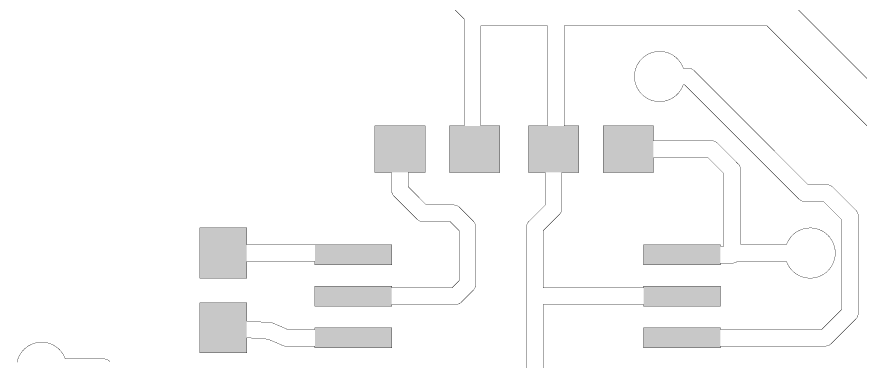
# Model space of a CAD drawing. Extents: x 0 to 3.15, y 0 to 4.33.
# Drawn here: x 0.627 to 1.642, y 2.389 to 2.803 of the extents above; entities that cross this region are included whole.
import ezdxf

# ---------------------------------------------------------------- set-up
doc = ezdxf.new("R2010")
doc.units = 0
doc.layers.add('Edge_Top', color=16, linetype='CONTINUOUS')
doc.layers.add('Top_Paste', color=4, linetype='CONTINUOUS')

msp = doc.modelspace()

# ---------------------------------------------------------------- linework, layer by layer
at = {"layer": 'Edge_Top', "linetype": 'CONTINUOUS', "const_width": 0.0004}
for points in [[(1.2401, 2.1041), (1.2401, 2.4673), (1.2401, 2.4675), (1.2401, 2.4678), (1.2401, 2.5505), (1.2401, 2.5513), (1.2402, 2.5521), (1.2404, 2.5529), (1.2406, 2.5536), (1.2409, 2.5543), (1.2413, 2.555), (1.2417, 2.5557), (1.2421, 2.5564), (1.2426, 2.557), (1.2432, 2.5575), (1.2434, 2.5577), (1.2626, 2.5769), (1.2626, 2.5775), (1.2626, 2.6158), (1.2621, 2.6158), (1.2424, 2.6158), (1.2424, 2.6722), (1.2651, 2.6722), (1.2651, 2.6723), (1.2651, 2.7926), (1.2634, 2.7926), (1.1851, 2.7926), (1.1851, 2.7925), (1.1851, 2.6722), (1.1865, 2.6722), (1.2078, 2.6722), (1.2078, 2.6158), (1.1474, 2.6158), (1.1474, 2.6722), (1.1651, 2.6722), (1.1651, 2.6727), (1.1651, 2.8005), (1.1645, 2.8011), (0.8822, 3.0834)], [(1.5525, 2.8265), (1.9211, 2.4579)], [(1.8857, 2.4362), (1.5293, 2.7926), (1.529, 2.7926), (1.2851, 2.7926), (1.2852, 2.7923), (1.2852, 2.6722), (1.286, 2.6722), (1.3028, 2.6722), (1.3028, 2.6158), (1.2826, 2.6158), (1.2826, 2.6151), (1.2826, 2.5725), (1.2826, 2.5717), (1.2825, 2.5709), (1.2823, 2.5702), (1.2821, 2.5694), (1.2818, 2.5687), (1.2814, 2.568), (1.281, 2.5673), (1.2806, 2.5666), (1.2801, 2.566), (1.2795, 2.5655), (1.2793, 2.5653), (1.2601, 2.5461), (1.2602, 2.5455), (1.2602, 2.4771), (1.2611, 2.4771), (1.3807, 2.4771), (1.3807, 2.479), (1.4736, 2.479), (1.4736, 2.455), (1.3807, 2.455), (1.3807, 2.457), (1.2601, 2.457), (1.2602, 2.4555), (1.2602, 2.1034)], [(1.381, 2.429), (1.4736, 2.429), (1.4736, 2.4271), (1.5954, 2.4271), (1.5958, 2.4275), (1.6192, 2.4509), (1.6192, 2.4512), (1.6192, 2.5594), (1.6192, 2.5594), (1.5974, 2.5812), (1.5971, 2.5811), (1.5746, 2.5812), (1.5738, 2.5812), (1.5731, 2.5813), (1.5723, 2.5815), (1.5715, 2.5817), (1.5708, 2.582), (1.5701, 2.5824), (1.5694, 2.5828), (1.5688, 2.5832), (1.5682, 2.5837), (1.5676, 2.5843), (1.5674, 2.5845), (1.4304, 2.7215), (1.4301, 2.7215), (1.4286, 2.7215), (1.4281, 2.7203), (1.4276, 2.7191), (1.4271, 2.7179), (1.4264, 2.7167), (1.4258, 2.7156), (1.4251, 2.7145), (1.4243, 2.7134), (1.4235, 2.7124), (1.4226, 2.7114), (1.4217, 2.7104), (1.4208, 2.7095), (1.4198, 2.7086), (1.4188, 2.7078), (1.4178, 2.707), (1.4167, 2.7063), (1.4156, 2.7056), (1.4144, 2.7049), (1.4133, 2.7043), (1.4121, 2.7038), (1.4108, 2.7033), (1.4096, 2.7029), (1.4083, 2.7025), (1.4071, 2.7021), (1.4058, 2.7019), (1.4045, 2.7017), (1.4032, 2.7015), (1.4019, 2.7014), (1.4006, 2.7013), (1.3993, 2.7013), (1.398, 2.7014), (1.3967, 2.7015), (1.3954, 2.7017), (1.3941, 2.702), (1.3928, 2.7022), (1.3915, 2.7026), (1.3903, 2.703), (1.389, 2.7034), (1.3878, 2.704), (1.3866, 2.7045), (1.3855, 2.7051), (1.3843, 2.7058), (1.3832, 2.7065), (1.3822, 2.7073), (1.3811, 2.7081), (1.3801, 2.7089), (1.3792, 2.7098), (1.3782, 2.7107), (1.3774, 2.7117), (1.3765, 2.7127), (1.3757, 2.7138), (1.375, 2.7148), (1.3743, 2.7159), (1.3736, 2.7171), (1.373, 2.7182), (1.3725, 2.7194), (1.372, 2.7206), (1.3715, 2.7219), (1.3711, 2.7231), (1.3708, 2.7244), (1.3705, 2.7257), (1.3703, 2.727), (1.3701, 2.7283), (1.37, 2.7296), (1.3699, 2.7309), (1.3699, 2.7322), (1.37, 2.7335), (1.3701, 2.7348), (1.3703, 2.7361), (1.3705, 2.7374), (1.3708, 2.7387), (1.3711, 2.74), (1.3715, 2.7412), (1.372, 2.7425), (1.3725, 2.7437), (1.373, 2.7449), (1.3736, 2.746), (1.3743, 2.7472), (1.375, 2.7483), (1.3757, 2.7493), (1.3765, 2.7504), (1.3774, 2.7514), (1.3783, 2.7524), (1.3792, 2.7533), (1.3802, 2.7542), (1.3812, 2.755), (1.3822, 2.7558), (1.3833, 2.7566), (1.3844, 2.7573), (1.3855, 2.758), (1.3867, 2.7586), (1.3879, 2.7591), (1.3891, 2.7596), (1.3903, 2.7601), (1.3915, 2.7605), (1.3928, 2.7608), (1.3941, 2.7611), (1.3954, 2.7614), (1.3967, 2.7615), (1.398, 2.7617), (1.3993, 2.7617), (1.4006, 2.7617), (1.4019, 2.7617), (1.4032, 2.7616), (1.4045, 2.7614), (1.4058, 2.7612), (1.4071, 2.7609), (1.4084, 2.7606), (1.4096, 2.7602), (1.4109, 2.7598), (1.4121, 2.7593), (1.4133, 2.7587), (1.4144, 2.7581), (1.4156, 2.7575), (1.4167, 2.7568), (1.4178, 2.756), (1.4188, 2.7552), (1.4198, 2.7544), (1.4208, 2.7535), (1.4218, 2.7526), (1.4226, 2.7516), (1.4235, 2.7507), (1.4243, 2.7496), (1.4251, 2.7486), (1.4258, 2.7475), (1.4265, 2.7463), (1.4271, 2.7452), (1.4276, 2.744), (1.4282, 2.7428), (1.4286, 2.7416), (1.4287, 2.7416), (1.4351, 2.7416), (1.4358, 2.7415), (1.4366, 2.7414), (1.4374, 2.7412), (1.4381, 2.7409), (1.4389, 2.7406), (1.4395, 2.7402), (1.4402, 2.7398), (1.4408, 2.7393), (1.4414, 2.7388), (1.442, 2.7383), (1.4422, 2.7381), (1.579, 2.6012), (1.5793, 2.6012), (1.6018, 2.6012), (1.6026, 2.6012), (1.6034, 2.6011), (1.6042, 2.6009), (1.6049, 2.6007), (1.6056, 2.6004), (1.6063, 2.6), (1.607, 2.5996), (1.6077, 2.5992), (1.6083, 2.5987), (1.6088, 2.5981), (1.609, 2.5979), (1.6365, 2.5704), (1.637, 2.5698), (1.6375, 2.5692), (1.6379, 2.5685), (1.6383, 2.5678), (1.6386, 2.5671), (1.6389, 2.5664), (1.6391, 2.5656), (1.6392, 2.5648), (1.6393, 2.564), (1.6393, 2.5633), (1.6393, 2.563), (1.6393, 2.4464), (1.6392, 2.4456), (1.6391, 2.4449), (1.6389, 2.4441), (1.6387, 2.4433), (1.6384, 2.4426), (1.6381, 2.4419), (1.6377, 2.4412), (1.6372, 2.4406), (1.6367, 2.44), (1.6362, 2.4394), (1.636, 2.4392), (1.6065, 2.4097), (1.6059, 2.4092), (1.6053, 2.4088), (1.6046, 2.4083), (1.6039, 2.408), (1.6032, 2.4077), (1.6024, 2.4074), (1.6017, 2.4072), (1.6009, 2.4071), (1.6001, 2.407), (1.5993, 2.407), (1.5991, 2.407), (1.4736, 2.407), (1.4736, 2.405), (1.3807, 2.405), (1.3807, 2.429), (1.381, 2.429)], [(0.9853, 2.479), (1.0779, 2.479), (1.0779, 2.4771), (1.1502, 2.4771), (1.1504, 2.4773), (1.1588, 2.4857), (1.1588, 2.486), (1.1588, 2.5461), (1.1588, 2.5461), (1.1481, 2.5568), (1.1481, 2.5568), (1.115, 2.5568), (1.1142, 2.5569), (1.1134, 2.557), (1.1127, 2.5571), (1.1119, 2.5574), (1.1112, 2.5577), (1.1105, 2.558), (1.1098, 2.5584), (1.1092, 2.5589), (1.1086, 2.5594), (1.108, 2.5599), (1.1078, 2.5601), (1.0803, 2.5876), (1.0798, 2.5882), (1.0793, 2.5888), (1.0789, 2.5895), (1.0785, 2.5902), (1.0782, 2.5909), (1.078, 2.5917), (1.0778, 2.5924), (1.0776, 2.5932), (1.0776, 2.594), (1.0776, 2.5948), (1.0776, 2.595), (1.0776, 2.6158), (1.0766, 2.6158), (1.0574, 2.6158), (1.0574, 2.6722), (1.1178, 2.6722), (1.1178, 2.6158), (1.0976, 2.6158), (1.0976, 2.6151), (1.0976, 2.5987), (1.0977, 2.5987), (1.1194, 2.5769), (1.1197, 2.5769), (1.1525, 2.5769), (1.1533, 2.5768), (1.1541, 2.5767), (1.1549, 2.5765), (1.1556, 2.5763), (1.1563, 2.576), (1.1571, 2.5757), (1.1577, 2.5753), (1.1584, 2.5748), (1.159, 2.5743), (1.1595, 2.5738), (1.1597, 2.5736), (1.1761, 2.5572), (1.1767, 2.5566), (1.1771, 2.556), (1.1775, 2.5553), (1.1779, 2.5546), (1.1782, 2.5539), (1.1785, 2.5531), (1.1787, 2.5524), (1.1788, 2.5516), (1.1789, 2.5508), (1.1789, 2.55), (1.1789, 2.5497), (1.1789, 2.4812), (1.1788, 2.4805), (1.1787, 2.4797), (1.1786, 2.4789), (1.1783, 2.4782), (1.178, 2.4774), (1.1777, 2.4767), (1.1773, 2.476), (1.1768, 2.4754), (1.1763, 2.4748), (1.1758, 2.4742), (1.1756, 2.474), (1.1613, 2.4597), (1.1607, 2.4592), (1.1601, 2.4588), (1.1594, 2.4583), (1.1587, 2.458), (1.158, 2.4577), (1.1572, 2.4574), (1.1565, 2.4572), (1.1557, 2.4571), (1.1549, 2.457), (1.1541, 2.457), (1.1539, 2.457), (1.0779, 2.457), (1.0779, 2.455), (0.985, 2.455), (0.985, 2.479), (0.9853, 2.479)], [(1.381, 2.529), (1.4736, 2.529), (1.4736, 2.5272), (1.4775, 2.5272), (1.4774, 2.5282), (1.4774, 2.6148), (1.4769, 2.6153), (1.4584, 2.6338), (1.4569, 2.6338), (1.3928, 2.6338), (1.3928, 2.6334), (1.3928, 2.6158), (1.3324, 2.6158), (1.3324, 2.6722), (1.3928, 2.6722), (1.3928, 2.6542), (1.398, 2.6542), (1.4629, 2.6542), (1.4637, 2.6542), (1.4645, 2.654), (1.4652, 2.6539), (1.466, 2.6536), (1.4667, 2.6534), (1.4674, 2.653), (1.4681, 2.6526), (1.4688, 2.6522), (1.4694, 2.6517), (1.4699, 2.6511), (1.4702, 2.6509), (1.4704, 2.6507), (1.495, 2.626), (1.4956, 2.6255), (1.496, 2.6248), (1.4964, 2.6242), (1.4968, 2.6235), (1.4971, 2.6227), (1.4974, 2.622), (1.4976, 2.6212), (1.4977, 2.6205), (1.4978, 2.6197), (1.4978, 2.6189), (1.4978, 2.6185), (1.4978, 2.6182), (1.4978, 2.5292), (1.4992, 2.5292), (1.553, 2.5292), (1.5532, 2.5299), (1.5537, 2.5311), (1.5543, 2.5323), (1.5549, 2.5335), (1.5556, 2.5346), (1.5563, 2.5357), (1.557, 2.5368), (1.5578, 2.5379), (1.5586, 2.5389), (1.5595, 2.5398), (1.5605, 2.5408), (1.5614, 2.5417), (1.5624, 2.5425), (1.5635, 2.5433), (1.5645, 2.5441), (1.5656, 2.5448), (1.5668, 2.5454), (1.5679, 2.546), (1.5691, 2.5466), (1.5703, 2.5471), (1.5716, 2.5476), (1.5728, 2.548), (1.5741, 2.5483), (1.5754, 2.5486), (1.5767, 2.5488), (1.578, 2.549), (1.5793, 2.5491), (1.5806, 2.5492), (1.5819, 2.5492), (1.5832, 2.5492), (1.5845, 2.549), (1.5858, 2.5489), (1.5871, 2.5487), (1.5884, 2.5484), (1.5896, 2.5481), (1.5909, 2.5477), (1.5921, 2.5472), (1.5934, 2.5467), (1.5945, 2.5462), (1.5957, 2.5456), (1.5969, 2.5449), (1.598, 2.5443), (1.5991, 2.5435), (1.6001, 2.5427), (1.6011, 2.5419), (1.6021, 2.541), (1.603, 2.5401), (1.6039, 2.5391), (1.6048, 2.5381), (1.6056, 2.5371), (1.6063, 2.536), (1.6071, 2.5349), (1.6077, 2.5338), (1.6083, 2.5326), (1.6089, 2.5315), (1.6094, 2.5303), (1.6099, 2.529), (1.6103, 2.5278), (1.6106, 2.5265), (1.6109, 2.5252), (1.6112, 2.5239), (1.6114, 2.5226), (1.6115, 2.5213), (1.6116, 2.52), (1.6116, 2.5187), (1.6116, 2.5174), (1.6115, 2.5161), (1.6113, 2.5148), (1.6111, 2.5135), (1.6108, 2.5122), (1.6105, 2.511), (1.6101, 2.5097), (1.6097, 2.5085), (1.6092, 2.5073), (1.6087, 2.5061), (1.6081, 2.5049), (1.6074, 2.5037), (1.6068, 2.5026), (1.606, 2.5015), (1.6052, 2.5005), (1.6044, 2.4995), (1.6035, 2.4985), (1.6026, 2.4975), (1.6017, 2.4966), (1.6007, 2.4958), (1.5997, 2.495), (1.5986, 2.4942), (1.5975, 2.4935), (1.5964, 2.4928), (1.5952, 2.4922), (1.594, 2.4916), (1.5928, 2.4911), (1.5916, 2.4906), (1.5904, 2.4902), (1.5891, 2.4898), (1.5878, 2.4895), (1.5865, 2.4893), (1.5853, 2.4891), (1.5839, 2.4889), (1.5826, 2.4888), (1.5813, 2.4888), (1.58, 2.4888), (1.5787, 2.4889), (1.5774, 2.4891), (1.5761, 2.4893), (1.5748, 2.4895), (1.5735, 2.4899), (1.5723, 2.4902), (1.571, 2.4906), (1.5698, 2.4911), (1.5686, 2.4917), (1.5674, 2.4922), (1.5663, 2.4929), (1.5652, 2.4935), (1.5641, 2.4943), (1.563, 2.4951), (1.562, 2.4959), (1.561, 2.4967), (1.5601, 2.4976), (1.5592, 2.4986), (1.5583, 2.4996), (1.5575, 2.5006), (1.5567, 2.5017), (1.556, 2.5027), (1.5553, 2.5039), (1.5546, 2.505), (1.5541, 2.5062), (1.5535, 2.5074), (1.553, 2.5086), (1.553, 2.5088), (1.5515, 2.5088), (1.4937, 2.5088), (1.4933, 2.5086), (1.4927, 2.5082), (1.492, 2.5078), (1.4912, 2.5075), (1.4905, 2.5072), (1.4897, 2.5071), (1.489, 2.5069), (1.4882, 2.5068), (1.4871, 2.5068), (1.4736, 2.5068), (1.4736, 2.5065), (1.4736, 2.505), (1.3807, 2.505), (1.3807, 2.529), (1.381, 2.529)], [(1.032, 2.529), (1.0779, 2.529), (1.0779, 2.505), (0.985, 2.505), (0.985, 2.509), (0.9033, 2.509), (0.9033, 2.5085), (0.9033, 2.4888), (0.8469, 2.4888), (0.8469, 2.5492), (0.9033, 2.5492), (0.9033, 2.529), (0.9039, 2.529), (1.0318, 2.529), (1.0317, 2.529), (1.032, 2.529)], [(0.9853, 2.429), (1.0779, 2.429), (1.0779, 2.405), (0.985, 2.405), (0.985, 2.407), (0.9498, 2.407), (0.949, 2.407), (0.9483, 2.4072), (0.9475, 2.4073), (0.9467, 2.4076), (0.946, 2.4079), (0.9456, 2.4081), (0.9453, 2.4082), (0.9289, 2.4154), (0.9286, 2.4154), (0.9033, 2.4171), (0.9033, 2.4167), (0.9033, 2.3988), (0.8469, 2.3988), (0.8469, 2.4592), (0.9033, 2.4592), (0.9033, 2.4372), (0.904, 2.4371), (0.9323, 2.4352), (0.933, 2.4351), (0.9338, 2.435), (0.9346, 2.4348), (0.9353, 2.4345), (0.9358, 2.4342), (0.9361, 2.4341), (0.9522, 2.4271), (0.985, 2.4271), (0.985, 2.429), (0.9853, 2.429)], [(0.6267, 2.3874), (0.627, 2.3887), (0.6273, 2.3899), (0.6277, 2.3912), (0.6281, 2.3924), (0.6286, 2.3936), (0.6292, 2.3948), (0.6298, 2.396), (0.6305, 2.3971), (0.6312, 2.3982), (0.6319, 2.3993), (0.6327, 2.4003), (0.6336, 2.4014), (0.6344, 2.4023), (0.6354, 2.4033), (0.6363, 2.4041), (0.6373, 2.405), (0.6384, 2.4058), (0.6394, 2.4065), (0.6405, 2.4073), (0.6417, 2.4079), (0.6428, 2.4085), (0.644, 2.4091), (0.6452, 2.4096), (0.6465, 2.41), (0.6477, 2.4104), (0.649, 2.4108), (0.6503, 2.4111), (0.6516, 2.4113), (0.6529, 2.4115), (0.6542, 2.4116), (0.6555, 2.4117), (0.6568, 2.4117), (0.6581, 2.4116), (0.6594, 2.4115), (0.6607, 2.4114), (0.662, 2.4112), (0.6633, 2.4109), (0.6646, 2.4105), (0.6658, 2.4102), (0.667, 2.4097), (0.6683, 2.4092), (0.6695, 2.4087), (0.6706, 2.4081), (0.6718, 2.4074), (0.6729, 2.4067), (0.674, 2.406), (0.675, 2.4052), (0.676, 2.4044), (0.677, 2.4035), (0.6779, 2.4026), (0.6788, 2.4016), (0.6797, 2.4006), (0.6805, 2.3996), (0.6812, 2.3985), (0.682, 2.3974), (0.6826, 2.3963), (0.6832, 2.3951), (0.6838, 2.3939), (0.6843, 2.3927), (0.6848, 2.3915), (0.6849, 2.3915), (0.7316, 2.3915), (0.7324, 2.3915), (0.7331, 2.3914), (0.7339, 2.3912), (0.7347, 2.391), (0.7354, 2.3907), (0.7361, 2.3903), (0.7368, 2.3899), (0.7374, 2.3895), (0.738, 2.389), (0.7386, 2.3884)]]:
    msp.add_lwpolyline(points, dxfattribs=at)
at = {"layer": 'Top_Paste'}
for points in [[(1.0576, 2.672), (1.1176, 2.672), (1.0576, 2.616), (1.1176, 2.616)], [(1.1476, 2.672), (1.2076, 2.672), (1.1476, 2.616), (1.2076, 2.616)], [(1.2426, 2.672), (1.3026, 2.672), (1.2426, 2.616), (1.3026, 2.616)], [(1.3326, 2.672), (1.3926, 2.672), (1.3326, 2.616), (1.3926, 2.616)], [(0.8471, 2.549), (0.9031, 2.549), (0.8471, 2.489), (0.9031, 2.489)], [(0.9852, 2.5288), (1.0777, 2.5288), (0.9852, 2.5052), (1.0777, 2.5052)], [(1.3809, 2.5288), (1.4734, 2.5288), (1.3809, 2.5052), (1.4734, 2.5052)], [(0.9852, 2.4788), (1.0777, 2.4788), (0.9852, 2.4552), (1.0777, 2.4552)], [(1.3809, 2.4788), (1.4734, 2.4788), (1.3809, 2.4552), (1.4734, 2.4552)], [(0.8471, 2.459), (0.9031, 2.459), (0.8471, 2.399), (0.9031, 2.399)], [(0.9852, 2.4288), (1.0777, 2.4288), (0.9852, 2.4052), (1.0777, 2.4052)], [(1.3809, 2.4288), (1.4734, 2.4288), (1.3809, 2.4052), (1.4734, 2.4052)]]:
    msp.add_solid(points, dxfattribs=at)

doc.saveas('drawing.dxf')
